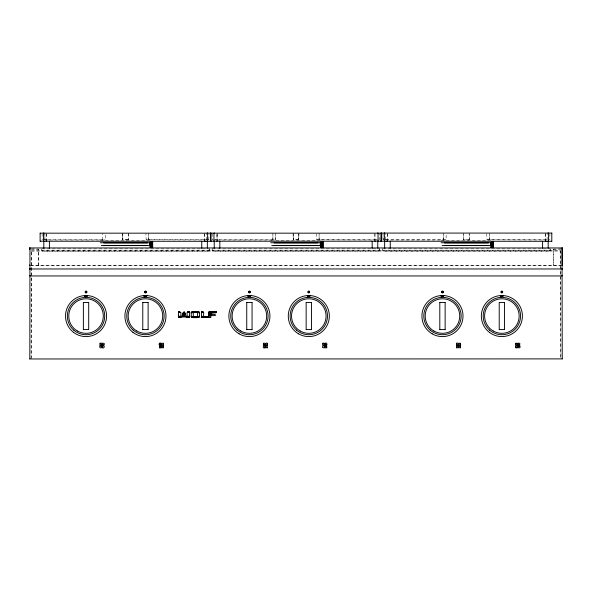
<?xml version="1.0" encoding="UTF-8"?>
<svg xmlns="http://www.w3.org/2000/svg" width="592" height="592" viewBox="0 0 592 592"><rect width="100%" height="100%" fill="white"/><g stroke="black" fill="none" stroke-linecap="round" stroke-linejoin="round"><path stroke-width="0.44" stroke-dasharray="2.96 2.22" d="M45.303 239.812L44.888 239.338L44.888 234.38M122.803 239.338L122.803 233.551L122.803 239.812L122.611 233.551M148.666 239.338L148.666 233.551L148.666 239.338L149.073 239.812M272.912 239.338L272.912 233.551L272.912 239.338L272.505 239.812M275.68 239.338L275.68 233.551L275.68 239.338L275.036 240.012L215.022 240.012M293.225 239.338L293.225 233.551L293.225 239.812L293.033 233.551M298.775 239.338L298.775 233.551L298.775 239.812L298.967 233.551M319.088 239.338L319.088 233.551L319.088 239.338L319.495 239.812M382.965 239.338L382.965 233.551L383.202 239.812M443.334 239.338L443.334 233.551L443.334 239.338L442.927 239.812M489.51 239.338L489.51 233.551L489.51 239.338L489.917 239.812M102.083 239.812L102.49 239.338L102.49 233.551M205.853 239.812L206.268 239.338L206.268 233.551M546.697 239.812L547.112 239.338L547.112 233.551M31.087 358.375L31.302 250.919L31.302 358.375M38.214 265.556L38.635 265.379L38.635 249.091L31.087 248.921M128.545 233.551L128.353 239.812L128.353 233.551M463.455 233.551L463.647 239.812L468.723 240.012L469.197 239.812L469.197 233.551M560.913 248.921L553.365 249.091L553.365 265.379L553.786 265.556M44.6 240.012L104.614 240.012L105.258 239.338L105.258 233.551M208.798 239.812L209.035 233.551M378.806 240.012L379.457 239.338L379.457 233.551M385.444 240.012L445.458 240.012L446.102 239.338L446.102 233.551M38.635 265.379L38.635 249.091M209.339 250.89L209.228 248.855A2.338 1.65 -90 0 1 209.228 250.771L208.71 251.149L42.446 251.149L41.558 250.261L41.936 248.855A2.338 1.65 -90 0 0 41.936 250.771L41.817 250.89M379.761 250.89L379.65 248.855A2.338 1.65 -90 0 1 379.65 250.771L379.132 251.149L212.868 251.149L211.98 250.261L212.35 248.855A2.338 1.65 -90 0 0 212.35 250.771L212.239 250.89M469.197 239.812L469.389 233.551M550.183 250.89L550.064 248.855A2.338 1.65 -90 0 1 550.064 250.771L549.554 251.149L383.29 251.149L382.402 250.261L382.772 248.855A2.338 1.65 -90 0 0 382.772 250.771L382.661 250.89M553.365 249.091L553.365 265.379M463.647 239.812L463.647 233.551M31.398 251.015L560.698 250.919L560.913 358.375M128.353 239.812L122.803 239.812M298.775 239.812L293.225 239.812M31.302 250.919L560.698 250.919M48.981 248.773L49.402 248.596M206.926 248.773L207.348 248.596M219.403 248.773L219.824 248.596M377.348 248.773L377.77 248.596M389.825 248.773L390.246 248.596M547.77 248.773L548.192 248.596M385.496 239.812L386.147 239.812M208.917 239.73L146.135 239.812L145.898 233.551M376.275 239.812L376.653 239.73M41.936 248.855L209.228 248.855M212.35 248.855L379.65 248.855M209.228 250.771L41.936 250.771M382.772 248.855L550.064 248.855M379.65 250.771L212.35 250.771M553.446 249.173L561.808 249.091M550.064 250.771L382.772 250.771M128.264 239.73L122.892 239.73M298.686 239.73L293.314 239.73M469.108 239.73L463.736 239.73M42.535 239.812L105.021 239.812M213.875 239.812L275.443 239.812M316.32 233.551L316.557 239.812L378.125 239.812M445.865 239.812L383.083 239.73M486.742 233.551L486.979 239.812L549.465 239.812M206.556 240.012L146.135 239.812M376.978 240.012L316.557 239.812M547.4 240.012L486.979 239.812M100.263 240.382L150.975 240.574M270.685 240.382L321.397 240.574M441.107 240.382L491.819 240.574M31.087 249.091L38.554 249.173M30.895 265.445L561.808 265.379M30.192 265.556L561.808 265.556M215.347 239.73L215.725 239.812M212.543 233.551L212.543 239.338L212.957 239.812M542.598 248.596L543.019 248.773M384.652 248.596L385.074 248.773M372.176 248.596L372.597 248.773M214.23 248.596L214.652 248.773M201.754 248.596L202.175 248.773M43.808 248.596L44.23 248.773M213.194 240.012L212.661 239.73M560.602 251.015L560.698 358.375M385.769 239.73L385.732 233.551M549.872 233.551L549.872 239.338M545.439 233.551L545.439 240.826M545.247 233.551L545.247 240.826M387.597 233.551L387.597 240.826M387.405 233.551L387.405 240.826M375.017 233.551L375.017 240.826M374.825 233.551L374.825 240.826M217.175 233.551L217.175 240.826M204.595 233.551L204.595 240.826M204.403 233.551L204.403 240.826M46.753 233.551L46.753 240.826M46.561 233.551L46.561 240.826M44.888 233.551L44.888 239.338M42.121 233.551L42.121 239.338M216.983 233.551L216.983 240.826L216.983 233.551"/><path stroke-width="0.89" d="M181.929 316.972L178.488 317.319L178.488 311.466L179.864 311.814M184.682 314.567L182.617 314.907L182.617 313.19L183.305 313.19M184.341 312.502L184.341 311.814L183.994 312.154M185.03 314.567L185.37 314.907L185.37 313.19L183.653 313.19L183.653 312.154L184.341 312.154M178.488 316.972L189.507 316.972L189.507 311.466L187.782 311.814M191.223 312.842L191.223 312.154L199.489 312.154L199.489 316.972L191.223 316.972L191.223 312.842L193.636 312.502M201.554 316.972L201.554 311.466L202.93 311.814M210.848 315.943L210.848 317.319L208.784 317.319L208.784 311.814L216.361 311.466L209.131 311.814M562.245 269.123L562.245 268.635M29.755 248.255L29.711 247.841M29.778 249.513L29.778 249.091M29.755 275.798L29.755 275.361M40.115 233.078L40.115 241.299M43.534 233.078L43.534 241.299M83.368 302.394L83.368 329.707M88.704 329.707L88.704 302.394M100.026 343.33L100.026 345.129L101.632 345.055M100.026 346.002C98.324 348.392 103.341 348.71 101.528 345.898M102.401 343.33C107.3 342.391 101.262 348.525 102.475 343.256M102.401 346.002C107.307 345.136 101.225 351.152 102.475 345.935M103.977 345.055L102.401 345.055M142.776 302.394L142.776 329.707M148.111 329.707L148.111 302.394M159.448 343.271C157.79 346.039 162.822 345.772 160.935 343.227C158.649 341.85 158.671 346.468 161.009 345.129M160.994 345.114L161.009 343.256M163.311 343.256C164.48 348.562 158.493 342.368 163.414 343.33M163.414 347.726L161.808 347.8L161.882 345.898M163.385 345.055L161.808 345.055M207.622 241.299L207.622 233.078M40.204 233.167L210.626 233.167L210.537 241.299L40.204 241.21M211.041 241.299L211.041 233.078M213.956 233.078L213.956 241.299M246.738 302.394L246.738 329.707M252.066 329.707L252.066 302.394M263.41 343.271C262.737 348.348 267.436 342.013 263.366 343.33M267.377 345.055C265.009 346.808 265.024 341.614 267.377 343.33M264.964 347.726L264.89 345.898M267.377 347.726L265.771 347.8L265.845 345.898M306.145 302.394L306.145 329.707M311.473 329.707L311.473 302.394M322.773 343.33C325.141 341.614 325.126 346.779 322.773 345.055M325.178 343.33L325.178 345.129L326.777 345.055M324.372 347.726C319.48 348.651 325.519 342.583 324.298 347.8M325.178 346.002L325.178 347.8L326.777 347.726M326.74 347.785L326.673 345.898M378.044 241.299L378.044 233.078M380.959 233.078L380.959 241.299M551.885 241.299L381.374 241.21L381.463 233.078L551.885 233.078M384.378 233.078L384.378 241.299M439.804 302.394L439.804 329.707M445.14 329.707L445.14 302.394M456.432 343.33C458.807 341.577 458.778 346.794 456.432 345.055M458.844 343.33C457.209 345.883 462.019 345.795 460.443 343.33M457.964 345.898L458.023 347.785L456.432 347.726M458.844 346.002L458.844 347.8L460.443 347.726M460.413 345.055L458.844 345.129M460.398 347.785L460.339 345.898M499.211 302.394L499.211 329.707M504.547 329.707L504.547 302.394M518.259 343.271C517.571 348.333 522.307 342.043 518.215 343.33M519.82 345.055L518.215 345.055M519.746 345.898C521.633 348.525 516.483 348.621 518.318 345.898M548.466 241.299L548.466 233.078M551.796 241.21L551.796 233.167M562.245 275.798L562.245 275.361M562.245 358.967L562.03 247.841M161.009 347.8L161.009 345.935L159.433 346.002L159.448 347.785L160.935 347.83L161.009 345.935M161.779 346.002L163.414 346.002M265.741 346.002L267.332 345.943L267.273 347.8M324.401 345.055L322.81 345.114L322.877 343.256M458.067 345.055L456.476 345.114L456.536 343.256M518.215 346.002L519.82 346.002M29.755 269.123L29.755 268.635M29.711 265.445L29.778 264.957M29.755 358.967L562.178 358.9M100.026 343.256C102.423 341.725 102.349 346.638 100.026 345.129M204.595 241.299L205.069 241.299M159.433 347.8L159.507 345.898M264.964 347.8C262.633 349.31 262.619 344.433 264.964 345.935M375.017 241.299L375.491 241.299M325.178 343.256C327.576 341.725 327.502 346.638 325.178 345.129M545.439 241.299L545.913 241.299M562.245 248.255L562.289 247.841M562.222 249.091L562.289 265.445M100.026 345.935L101.632 346.002M325.178 345.935L326.747 346.002M458.844 345.935L460.443 346.002M515.943 343.227C514.618 348.429 520.849 342.598 515.884 343.271C514.211 346.031 519.295 345.75 517.371 343.256M515.943 345.898C514.026 348.584 519.288 348.555 517.371 345.898M29.97 247.841L29.822 358.9M29.822 247.952L562.178 247.952M83.502 302.527L88.563 302.527M142.909 302.527L147.97 302.527M88.563 329.574L83.502 329.574M246.871 302.527L251.933 302.527M147.97 329.574L142.909 329.574M306.279 302.527L311.34 302.527M163.311 347.8L163.311 345.935M251.933 329.574L246.871 329.574M311.34 329.574L306.279 329.574M439.945 302.527L445.006 302.527M264.89 345.129L263.366 345.055M499.352 302.527L504.414 302.527M445.006 329.574L439.945 329.574M504.414 329.574L499.352 329.574M517.371 347.8C519.302 345.21 514.108 345.143 515.943 347.8M43.623 233.167L44.008 233.078M46.087 241.299L46.561 241.299M210.626 233.167L381.374 233.167M214.045 233.167L214.43 233.078M207.148 241.299L207.533 241.21M210.567 241.299L210.952 241.21M216.509 241.299L216.983 241.299M381.048 233.167L381.433 233.078M384.467 233.167L384.852 233.078M377.57 241.299L377.955 241.21M381.374 241.21L210.626 241.21M386.931 241.299L387.405 241.299M547.992 241.299L548.377 241.21M441.639 295.674L441.181 296.259L441.884 296.54L441.639 295.512L440.988 296.052L441.536 296.755A0.784 0.784 0 0 0 441.824 296.733L442.291 296.133L441.824 295.534M500.98 295.674L500.61 296.318L501.335 296.503L500.95 295.519L500.395 296.052L500.943 296.755A0.784 0.784 0 0 0 501.232 296.733L501.676 295.97L501.047 295.512M562.178 268.968L29.822 268.968M150.605 241.425L152.603 241.425M321.027 241.425L323.025 241.425M491.449 241.425L493.447 241.425M100.263 242.75L150.893 242.75M270.685 242.75L321.315 242.75M441.107 242.75L491.737 242.75M103.674 242.912L147.482 242.912M274.096 242.912L317.904 242.912M444.518 242.912L488.326 242.912M103.674 245.428L147.482 245.428M274.096 245.428L317.904 245.428M444.518 245.428L488.326 245.428M101.299 245.584L149.857 245.584M271.721 245.584L320.279 245.584M442.143 245.584L490.701 245.584M30.118 275.953L561.882 275.953M178.488 311.814L180.205 312.154M189.507 311.814L187.442 311.814L187.442 312.502M201.554 311.814L203.278 311.814L203.278 312.502M178.488 312.154L180.553 312.502M178.488 312.502L180.9 312.502L180.9 316.283M183.653 312.502L184.682 312.842M189.507 312.502L187.094 312.502L187.094 316.283M191.223 312.502L193.976 312.154M199.489 312.502L196.736 312.154M201.554 312.502L203.618 312.502L203.618 316.283M208.784 312.502L216.361 312.502L216.361 311.814M183.653 312.842L185.03 313.19M199.489 312.842L197.077 312.502M208.784 312.842L216.013 312.502M208.784 313.19L215.673 312.842M182.617 313.531L185.37 313.531M208.784 313.531L211.196 313.19M182.617 314.567L185.37 314.567M208.784 314.567L215.325 314.567L215.325 315.595L208.784 315.595M208.784 315.943L211.196 315.595M178.488 316.283L189.507 316.283M191.223 316.283L193.636 316.631M199.489 316.283L197.077 316.631M201.554 316.283L203.966 316.631M191.223 316.631L193.976 316.972M199.489 316.631L196.736 316.972M201.554 316.631L208.095 316.631L208.095 317.319L201.213 317.319L208.095 316.972M189.159 317.319L186.058 316.972M460.398 343.271L458.844 343.256M547.992 233.078L548.377 233.167M377.57 233.078L377.955 233.167M384.467 241.21L384.852 241.299M381.048 241.21L381.433 241.299M210.567 233.078L210.952 233.167M207.148 233.078L207.533 233.167M214.045 241.21L214.43 241.299M43.623 241.21L44.008 241.299M456.536 347.8L456.476 345.943L458.038 346.002M267.273 343.256L267.34 345.129L265.771 345.055M548.192 241.196L548.192 248.181M542.598 241.196L542.598 248.181M493.528 241.61L493.528 247.515M493.336 241.61L493.336 247.515M492.818 241.61L492.818 247.515M492.115 241.61L492.115 247.515M491.412 242.454L491.412 247.515M490.894 242.454L490.894 247.515M490.701 242.454L490.701 245.828M390.246 241.196L390.246 248.181M384.652 241.196L384.652 248.181M377.77 241.196L377.77 248.181M372.176 241.196L372.176 248.181M323.106 241.61L323.106 247.515M322.914 241.61L322.914 247.515M322.396 241.61L322.396 247.515M321.693 241.61L321.693 247.515M320.99 242.454L320.99 247.515M320.472 242.454L320.472 247.515M320.279 242.454L320.279 245.828M219.824 241.196L219.824 248.181M214.23 241.196L214.23 248.181M210.848 313.531L210.848 314.567M210.508 317.319L209.131 317.319M207.755 317.319L201.554 317.319M207.348 241.196L207.348 248.181M201.754 241.196L201.754 248.181M199.141 312.154L191.571 312.154M199.141 316.972L191.571 316.972M198.801 311.814L191.912 311.814M198.801 317.319L191.912 317.319M197.425 311.466L192.948 311.466M197.425 312.842L197.425 316.283M197.425 317.66L193.288 317.66M193.288 312.842L193.288 316.283M189.159 316.972L189.159 317.66L187.094 317.319M186.406 316.283L181.241 316.283M185.37 315.943L182.617 315.943M184.341 314.907L182.965 314.907M183.305 313.531L183.305 312.842L182.965 313.19M180.553 317.319L178.828 317.319M152.684 241.61L152.684 247.515M152.492 241.61L152.492 247.515M151.974 241.61L151.974 247.515M151.271 241.61L151.271 247.515M150.568 242.454L150.568 247.515M150.05 242.454L150.05 247.515M149.857 242.454L149.857 245.828M49.402 241.196L49.402 248.181M43.808 241.196L43.808 248.181M84.73 296.067C85.492 297.776 85.988 294.661 84.73 296.067M85.855 296.133L85.389 296.733A0.784 0.784 0 0 1 85.1 296.755C83.561 296.326 85.662 294.624 85.855 296.133M144.137 296.067C144.877 297.761 145.44 294.683 144.137 296.067M145.262 296.133L144.796 296.733A0.784 0.784 0 0 1 144.507 296.755C142.968 296.326 145.07 294.624 145.262 296.133M248.1 296.067C248.869 297.761 249.343 294.683 248.1 296.067M249.217 296.133L248.751 296.733A0.784 0.784 0 0 1 248.47 296.755C246.931 296.326 249.032 294.624 249.217 296.133M307.507 296.067C308.247 297.769 308.809 294.661 307.507 296.067M308.624 296.133L308.158 296.733A0.784 0.784 0 0 1 307.87 296.755C306.338 296.326 308.439 294.624 308.624 296.133M86.721 295.526L86.069 295.526L86.069 296.74L86.721 295.526M87.557 295.526L86.906 295.526L86.906 296.74L87.557 295.526M146.12 295.526L145.477 295.526L145.477 296.74L146.12 295.526M146.957 295.526L146.313 295.526L146.313 296.74L146.957 295.526M250.083 295.526L249.439 295.526L249.439 296.74L250.083 295.526M250.919 295.526L250.275 295.526L250.275 296.74L250.919 295.526M309.49 295.526L308.839 295.526L308.839 296.74L309.49 295.526M310.326 295.526L309.675 295.526L309.675 296.74L310.326 295.526M443.156 295.526L442.505 295.526L442.505 296.74L443.156 295.526M443.993 295.526L443.341 295.526L443.341 296.74L443.993 295.526M502.564 295.526L501.912 295.526L501.912 296.74L502.564 295.526M503.4 295.526L502.749 295.526L502.749 296.74L503.4 295.526M493.247 331.002A17.264 17.264 0 0 0 519.147 316.047A17.264 17.264 0 0 0 493.247 301.099A17.264 17.264 0 0 0 493.247 331.002M433.84 331.002A17.264 17.264 0 0 0 459.74 316.047A17.264 17.264 0 0 0 433.84 301.099A17.264 17.264 0 0 0 433.84 331.002M300.174 331.002A17.264 17.264 0 0 0 326.074 316.047A17.264 17.264 0 0 0 300.174 301.099A17.264 17.264 0 0 0 300.174 331.002M240.766 331.002A17.264 17.264 0 0 0 266.674 316.047A17.264 17.264 0 0 0 240.766 301.099A17.264 17.264 0 0 0 240.766 331.002M136.811 331.002A17.264 17.264 0 0 0 162.711 316.047A17.264 17.264 0 0 0 136.811 301.099A17.264 17.264 0 0 0 136.811 331.002M77.404 331.002A17.264 17.264 0 0 0 103.304 316.047A17.264 17.264 0 0 0 77.404 301.099A17.264 17.264 0 0 0 77.404 331.002M501.343 292.603A0.814 0.814 0 0 0 502.682 292.152A0.814 0.814 0 0 0 501.616 291.22A0.814 0.814 0 0 0 501.343 292.603M501.498 292.655A0.762 0.762 0 0 0 502.645 291.989A0.762 0.762 0 0 0 501.498 291.331A0.762 0.762 0 0 0 501.498 292.655M441.935 292.603A0.814 0.814 0 0 0 443.275 292.152A0.814 0.814 0 0 0 442.209 291.22A0.814 0.814 0 0 0 441.935 292.603M442.091 292.655A0.762 0.762 0 0 0 443.238 291.989A0.762 0.762 0 0 0 442.091 291.331A0.762 0.762 0 0 0 442.091 292.655M308.269 292.603A0.814 0.814 0 0 0 309.609 292.152A0.814 0.814 0 0 0 308.55 291.22A0.814 0.814 0 0 0 308.269 292.603M308.425 292.655A0.762 0.762 0 0 0 309.572 291.989A0.762 0.762 0 0 0 308.425 291.331A0.762 0.762 0 0 0 308.425 292.655M248.862 292.603A0.814 0.814 0 0 0 250.201 292.152A0.814 0.814 0 0 0 249.143 291.22A0.814 0.814 0 0 0 248.862 292.603M248.899 292.566A0.762 0.762 0 0 0 250.15 292.137A0.762 0.762 0 0 0 249.158 291.264A0.762 0.762 0 0 0 248.899 292.566M144.907 292.603A0.814 0.814 0 0 0 146.246 292.152A0.814 0.814 0 0 0 145.181 291.22A0.814 0.814 0 0 0 144.907 292.603A0.762 0.762 0 0 0 146.194 292.137A0.762 0.762 0 0 0 145.195 291.264A0.762 0.762 0 0 0 144.936 292.566M85.625 292.7A0.814 0.814 0 0 0 86.854 291.989A0.814 0.814 0 0 0 85.625 291.286A0.814 0.814 0 0 0 85.625 292.7A0.762 0.762 0 0 0 86.802 291.989A0.762 0.762 0 0 0 85.655 291.331A0.762 0.762 0 0 0 85.655 292.655M489.377 332.341A20.535 20.535 0 0 0 522.24 318.733A20.535 20.535 0 0 0 494.024 297.08A20.535 20.535 0 0 0 489.377 332.341M432.204 333.836A20.535 20.535 0 0 0 463.011 316.047A20.535 20.535 0 0 0 432.204 298.264A20.535 20.535 0 0 0 432.204 333.836M298.546 333.836A20.535 20.535 0 0 0 329.344 316.047A20.535 20.535 0 0 0 298.546 298.264A20.535 20.535 0 0 0 298.546 333.836M239.138 333.836A20.535 20.535 0 0 0 269.937 316.047A20.535 20.535 0 0 0 239.138 298.264A20.535 20.535 0 0 0 239.138 333.836M132.941 332.341A20.535 20.535 0 0 0 165.804 318.733A20.535 20.535 0 0 0 137.581 297.08A20.535 20.535 0 0 0 132.941 332.341M73.534 332.341A20.535 20.535 0 0 0 106.397 318.733A20.535 20.535 0 0 0 78.181 297.08A20.535 20.535 0 0 0 73.534 332.341M489.562 330.092A18.678 18.678 0 0 0 520.198 319.695A18.678 18.678 0 0 0 495.874 298.361A18.678 18.678 0 0 0 489.562 330.092M430.162 330.092A18.678 18.678 0 0 0 460.791 319.695A18.678 18.678 0 0 0 436.467 298.361A18.678 18.678 0 0 0 430.162 330.092M296.496 330.092A18.678 18.678 0 0 0 327.132 319.695A18.678 18.678 0 0 0 302.808 298.361A18.678 18.678 0 0 0 296.496 330.092M237.089 330.092A18.678 18.678 0 0 0 267.725 319.695A18.678 18.678 0 0 0 243.401 298.361A18.678 18.678 0 0 0 237.089 330.092M133.126 330.092A18.678 18.678 0 0 0 163.762 319.695A18.678 18.678 0 0 0 139.438 298.361A18.678 18.678 0 0 0 133.126 330.092M73.719 330.092A18.678 18.678 0 0 0 104.355 319.695A18.678 18.678 0 0 0 80.031 298.361A18.678 18.678 0 0 0 73.719 330.092"/></g></svg>
